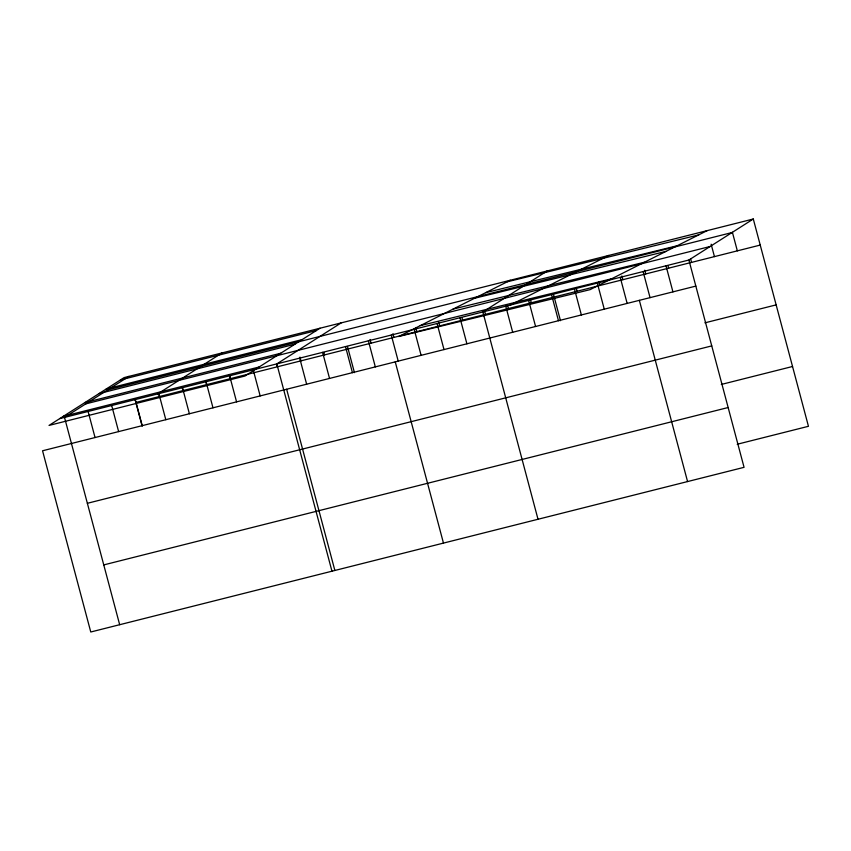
<?xml version="1.0" encoding="UTF-8"?>
<svg xmlns="http://www.w3.org/2000/svg" width="851" height="851" viewBox="0 0 851 851"><rect width="100%" height="100%" fill="white"/><g stroke="black" fill="none" stroke-linecap="round" stroke-linejoin="round"><path stroke-width="1.28" d="M128.916 376.387L64.516 417.415L119.672 624.708M157.658 393.928L222.058 352.91M320.019 328.22L244.95 376.036L49.028 425.426L124.097 377.61L753.295 219.005L808.45 426.298L737.221 444.254M341.198 322.88L276.809 363.898L331.964 571.202M547.246 270.937L482.857 311.966L538.013 519.259M59.698 418.628L688.895 260.023L753.295 219.005M510.323 280.245L398.64 336.539L590.073 289.648L707.192 230.621M510.355 305.03L608.763 255.438M120.459 379.918L316.381 330.539M106.269 388.96L302.19 339.581M107.662 389.928L732.041 232.536M98.993 393.598L294.914 344.208M84.802 402.64L280.724 353.25M85.77 403.874L710.149 246.482M63.219 416.384L259.14 366.994M135.852 402.47L760.23 245.077M695.841 286.096L42.55 450.775L90.77 631.995L744.061 467.327L688.895 260.023M704.915 322.837L776.144 304.881M87.366 503.292L711.755 345.9M721.308 384.45L792.536 366.494M103.769 564.904L728.148 407.523M507.27 281.787L698.714 234.897M485.687 292.659L677.13 245.769M474.624 298.244L666.067 251.353M453.051 309.115L644.484 262.225M420.224 325.656L611.656 278.766M732.381 232.227L737.338 250.854M711.138 244.205L714.446 256.619M690.555 258.661L691.544 262.395M667.992 265.682L668.652 268.161M666.003 265.799L672.939 291.872M644.771 270.203L645.76 273.937M643.111 271.565L650.047 297.637M639.346 300.339L687.565 481.56M621.879 275.979L622.868 279.702M620.219 277.341L627.155 303.413M598.976 281.745L599.976 285.479M597.328 283.106L604.263 309.179M576.084 287.521L577.074 291.244M574.425 288.883L581.371 314.955M553.522 294.531L560.479 320.689M551.533 294.648L558.469 320.721M530.301 299.063L531.29 302.786M528.641 300.424L535.577 326.497M507.409 304.839L508.398 308.562M505.749 306.19L512.685 332.262M484.506 310.604L485.506 314.327M461.944 317.614L462.604 320.104M459.955 317.731L466.901 343.804M438.722 322.146L439.712 325.869M437.063 323.508L444.009 349.58M415.831 327.922L416.82 331.645M414.171 329.273L421.107 355.346M392.939 333.688L393.928 337.411M391.279 335.049L398.215 361.122M395.247 361.866L443.467 543.098M370.036 339.464L371.036 343.187M368.387 340.815L375.323 366.887M347.474 346.474L354.441 372.632M345.495 346.591L352.431 372.664M323.891 352.42L324.55 354.899M322.593 352.357L329.539 378.429M299.967 357.122L300.967 360.845M299.701 358.133L306.637 384.205M286.649 389.247L334.868 570.468M276.713 364.313L277.373 366.792M253.215 369.845L260.161 395.917M253.13 370.259L253.789 372.738M229.632 375.791L236.567 401.863M229.206 374.961L230.196 378.684M206.048 381.737L212.984 407.81M205.623 380.908L206.612 384.631M182.454 387.684L189.39 413.756M182.359 388.088L183.029 390.577M158.871 393.63L165.807 419.703M158.775 394.034L159.435 396.523M135.277 399.576L142.223 425.649M134.862 398.747L142.149 426.138M111.694 405.523L118.629 431.595M88.11 411.469L95.046 437.542"/></g></svg>
